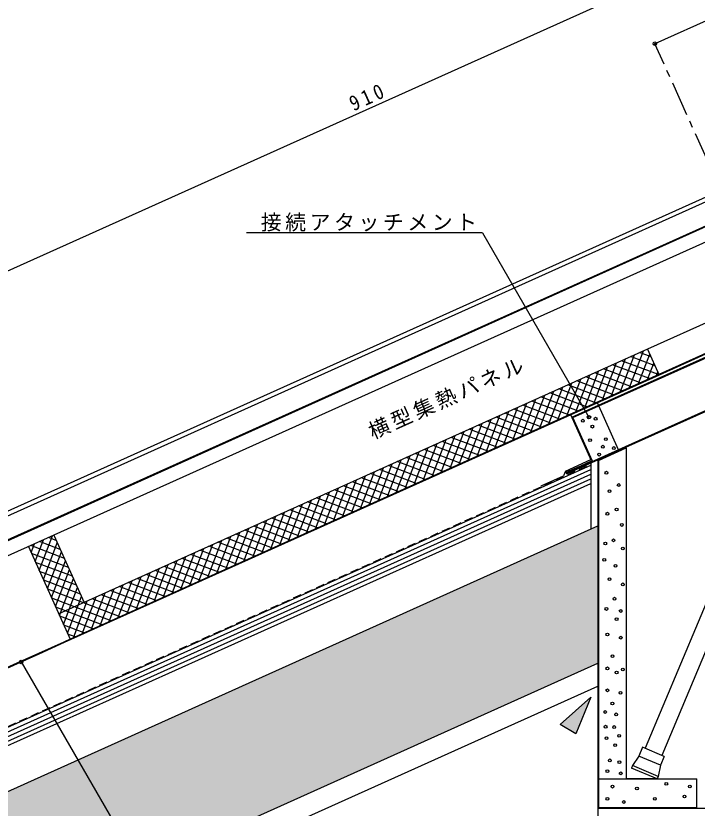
# Model space of a CAD drawing. Units: millimetres, scale not verified. Extents: x -1104 to 916, y -637 to 768.
# Drawn here: x -373 to 117, y -95 to 475 of the extents above; entities that cross this region are included whole.
import ezdxf

# ---------------------------------------------------------------- set-up
doc = ezdxf.new("R2010")
doc.units = ezdxf.units.MM
doc.header["$LTSCALE"] = 5
doc.header["$PDMODE"] = 32
doc.header["$PDSIZE"] = 2.5
doc.linetypes.add('CHAIN1', pattern=[8, 5, -1, 1, -1])
doc.linetypes.add('DASHED1', pattern=[1.8, 1.2, -0.6])
doc.layers.add('0-0', color=7, linetype='Continuous')
doc.layers.add('0-1', color=7, linetype='Continuous')
doc.styles.add('ＭＳ ゴシック', font='')
doc.styles.add('ＭＳ Ｐゴシック', font='')
doc.styles.get('ＭＳ ゴシック').set_extended_font_data('MS Gothic')
doc.styles.get('ＭＳ Ｐゴシック').set_extended_font_data('MS PGothic')

msp = doc.modelspace()

# ---------------------------------------------------------------- linework, layer by layer
at = {"layer": '0-0'}
for p, q in [((-532.8, 222.31), (297.034, 595.775)), ((314.205, 557.621), (86.229, 455.02)), ((-446.348, 88.695), (339.714, 442.46)), ((-445.035, 85.777), (341.028, 439.542)), ((353.48, 427.71), (-444.437, 68.61)), ((351.862, 426.434), (-442.408, 68.975)), ((337.728, 409.107), (-420.066, 68.064)), ((-37.791, 319.078), (38.837, 186.355)), ((45.678, 194.937), (307.697, 312.847)), ((45.883, 194.481), (307.902, 312.391)), ((254.154, 313.374), (80.892, 235.398)), ((262.362, 295.136), (89.1, 217.16)), ((262.567, 294.68), (89.305, 216.704)), ((65.45, 164.796), (316.897, 277.948)), ((80.892, 235.398), (-342.232, 44.972)), ((68.017, 207.672), (78.048, 234.118)), ((80.892, 235.398), (89.305, 216.704)), ((55.121, 201.868), (65.151, 228.314)), ((61.569, 204.77), (71.599, 231.216)), ((86.357, 223.255), (68.748, 229.933)), ((74.466, 210.574), (82.514, 231.794)), ((83.455, 229.703), (75.196, 232.835)), ((42.225, 196.064), (52.255, 222.51)), ((48.673, 198.966), (58.703, 225.412)), ((82.298, 214.099), (55.852, 224.129)), ((88.746, 217.001), (62.3, 227.031)), ((80.914, 213.476), (85.416, 225.346)), ((89.305, 216.704), (-338.378, 24.226)), ((29.329, 190.26), (39.359, 216.706)), ((35.777, 193.162), (45.807, 219.608)), ((69.402, 208.295), (42.956, 218.325)), ((75.85, 211.197), (49.404, 221.227)), ((87.362, 216.378), (88.318, 218.898)), ((16.432, 184.456), (26.462, 210.902)), ((22.88, 187.358), (32.911, 213.804)), ((56.506, 202.491), (30.059, 212.521)), ((62.954, 205.393), (36.508, 215.423)), ((9.984, 181.554), (20.014, 208)), ((43.609, 196.687), (17.163, 206.717)), ((50.057, 199.589), (23.611, 209.619)), ((-2.912, 175.75), (7.118, 202.196)), ((3.536, 178.652), (13.566, 205.098)), ((30.713, 190.883), (4.267, 200.913)), ((37.161, 193.785), (10.715, 203.815)), ((-15.808, 169.946), (-5.778, 196.392)), ((-9.36, 172.848), (0.67, 199.294)), ((17.817, 185.079), (-8.629, 195.109)), ((24.265, 187.981), (-2.181, 198.011)), ((26.528, 186.319), (45.678, 194.937)), ((60.041, 163.02), (44.88, 196.711)), ((-28.705, 164.142), (-18.675, 190.589)), ((-22.257, 167.044), (-12.226, 193.49)), ((4.92, 179.275), (-21.526, 189.305)), ((11.369, 182.177), (-15.078, 192.207)), ((40.645, 154.949), (25.73, 188.092)), ((-41.601, 158.338), (-31.571, 184.785)), ((-35.153, 161.24), (-25.123, 187.687)), ((-7.976, 173.471), (-34.422, 183.501)), ((-1.528, 176.373), (-27.974, 186.403)), ((-54.497, 152.535), (-44.467, 178.981)), ((-48.049, 155.436), (-38.019, 181.883)), ((-20.872, 167.667), (-47.318, 177.697)), ((-14.424, 170.569), (-40.87, 180.599)), ((-67.394, 146.731), (-57.363, 173.177)), ((-60.945, 149.633), (-50.915, 176.079)), ((-33.769, 161.863), (-60.215, 171.894)), ((-27.32, 164.765), (-53.766, 174.796)), ((-80.29, 140.927), (-70.26, 167.373)), ((-73.842, 143.829), (-63.812, 170.275)), ((-46.665, 156.059), (-73.111, 166.09)), ((-40.217, 158.961), (-66.663, 168.992)), ((33.14, 150.914), (65.204, 165.343)), ((65.204, 165.343), (65.697, 164.249)), ((-93.186, 135.123), (-83.156, 161.569)), ((-86.738, 138.025), (-76.708, 164.471)), ((-59.561, 150.256), (-86.007, 160.286)), ((-53.113, 153.158), (-79.559, 163.188)), ((33.386, 150.367), (65.45, 164.796)), ((45.697, 155.249), (65.697, 164.249)), ((65.697, 164.249), (65.697, -73.823)), ((-106.082, 129.319), (-96.052, 155.765)), ((-99.634, 132.221), (-89.604, 158.667)), ((-72.457, 144.452), (-98.903, 154.482)), ((-66.009, 147.354), (-92.455, 157.384)), ((21.996, 147.654), (40.234, 155.861)), ((32.893, 151.461), (40.645, 154.949)), ((45.697, 155.249), (45.697, -94.323)), ((-731.296, -195.263), (40.197, 151.945)), ((-730.065, -197.999), (40.197, 148.655)), ((-118.979, 123.515), (-108.949, 149.961)), ((-112.531, 126.417), (-102.5, 152.863)), ((-85.354, 138.648), (-111.8, 148.678)), ((-78.906, 141.55), (-105.352, 151.58)), ((22.652, 146.195), (30.404, 149.683)), ((30.158, 150.23), (32.893, 151.461)), ((30.158, 150.23), (30.404, 149.683)), ((30.404, 149.683), (33.14, 150.914)), ((30.404, 149.683), (33.14, 150.914)), ((30.404, 149.683), (30.65, 149.136)), ((32.893, 151.461), (33.14, 150.914)), ((33.14, 150.914), (33.386, 150.367)), ((40.197, 153.432), (40.197, 105.888)), ((-728.834, -200.735), (40.197, 145.365)), ((-131.875, 117.711), (-121.845, 144.157)), ((-125.427, 120.613), (-115.397, 147.059)), ((-98.25, 132.844), (-124.696, 142.874)), ((-91.802, 135.746), (-118.248, 145.776)), ((4.55, 136.999), (20.434, 144.148)), ((21.996, 147.654), (20.434, 144.148)), ((-727.603, -203.47), (40.197, 142.076)), ((-726.371, -206.206), (40.197, 138.786)), ((-144.771, 111.907), (-134.741, 138.353)), ((-138.323, 114.809), (-128.293, 141.255)), ((-111.146, 127.04), (-137.592, 137.07)), ((-104.698, 129.942), (-131.144, 139.972)), ((-157.668, 106.103), (-147.637, 132.549)), ((-151.219, 109.005), (-141.189, 135.451)), ((-124.043, 121.236), (-150.489, 131.266)), ((-117.594, 124.138), (-144.041, 134.168)), ((-170.564, 100.299), (-160.534, 126.745)), ((-164.116, 103.201), (-154.086, 129.647)), ((-136.939, 115.432), (-163.385, 125.462)), ((-130.491, 118.334), (-156.937, 128.364)), ((-183.46, 94.495), (-173.43, 120.941)), ((-177.012, 97.397), (-166.982, 123.843)), ((-143.387, 112.53), (-169.833, 122.56)), ((-196.356, 88.691), (-186.326, 115.137)), ((-189.908, 91.593), (-179.878, 118.039)), ((-156.283, 106.726), (-182.729, 116.756)), ((-149.835, 109.628), (-176.281, 119.658)), ((-209.253, 82.887), (-199.223, 109.333)), ((-202.805, 85.789), (-192.775, 112.235)), ((-169.18, 100.922), (-195.626, 110.952)), ((-162.731, 103.824), (-189.178, 113.854)), ((-714.059, -233.563), (45.197, 108.138)), ((-222.149, 77.083), (-212.119, 103.529)), ((-215.701, 79.985), (-205.671, 106.431)), ((-182.076, 95.118), (-208.522, 105.148)), ((-175.628, 98.02), (-202.074, 108.05)), ((-359.126, 82.511), (-353.191, 98.16)), ((-356.224, 76.063), (-346.743, 101.062)), ((-341.138, 91.275), (-355.982, 96.904)), ((-344.04, 97.723), (-349.534, 99.806)), ((-345.745, 101.511), (-323.994, 53.18)), ((-235.045, 71.279), (-225.015, 97.725)), ((-228.597, 74.181), (-218.567, 100.627)), ((-194.972, 89.314), (-221.418, 99.344)), ((-188.524, 92.216), (-214.97, 102.246)), ((-363.983, 93.303), (-334.024, 26.734)), ((-338.236, 84.827), (-362.43, 94.002)), ((-362.028, 88.959), (-359.639, 95.258)), ((-353.322, 69.615), (-343.292, 96.061)), ((-247.942, 65.475), (-237.912, 91.922)), ((-241.493, 68.377), (-231.463, 94.823)), ((-207.868, 83.51), (-234.315, 93.54)), ((-201.42, 86.412), (-227.866, 96.442)), ((-335.334, 78.378), (-361.781, 88.408)), ((-350.42, 63.166), (-340.39, 89.613)), ((-260.838, 59.671), (-250.808, 86.118)), ((-254.39, 62.573), (-244.36, 89.02)), ((-220.765, 77.706), (-247.211, 87.736)), ((-214.317, 80.608), (-240.763, 90.638)), ((-332.432, 71.93), (-358.879, 81.96)), ((-347.518, 56.718), (-337.488, 83.164)), ((-273.734, 53.868), (-263.704, 80.314)), ((-267.286, 56.769), (-257.256, 83.216)), ((-233.661, 71.902), (-260.107, 81.932)), ((-227.213, 74.804), (-253.659, 84.834)), ((-329.53, 65.482), (-355.977, 75.512)), ((-344.616, 50.27), (-334.586, 76.716)), ((-286.63, 48.064), (-276.6, 74.51)), ((-280.182, 50.966), (-270.152, 77.412)), ((-246.557, 66.098), (-273.003, 76.129)), ((-240.109, 69), (-266.555, 79.03)), ((-326.628, 59.034), (-353.075, 69.064)), ((-341.714, 43.822), (-331.684, 70.268)), ((-299.527, 42.26), (-289.497, 68.706)), ((-293.079, 45.162), (-283.049, 71.608)), ((-259.454, 60.294), (-285.9, 70.325)), ((-253.005, 63.196), (-279.452, 73.227)), ((-338.812, 37.374), (-328.782, 63.82)), ((-312.423, 36.456), (-302.393, 62.902)), ((-305.975, 39.358), (-295.945, 65.804)), ((-272.35, 54.491), (-298.796, 64.521)), ((-265.902, 57.393), (-292.348, 67.423)), ((-298.142, 42.883), (-350.173, 62.616)), ((-335.911, 30.926), (-325.88, 57.372)), ((-325.319, 30.652), (-315.289, 57.098)), ((-318.871, 33.554), (-308.841, 60)), ((-285.246, 48.687), (-311.692, 58.717)), ((-278.798, 51.589), (-305.244, 61.619)), ((-304.591, 39.981), (-347.271, 56.168)), ((-331.767, 27.75), (-321.737, 54.196)), ((-291.694, 45.785), (-318.14, 55.815)), ((-311.039, 37.079), (-344.369, 49.72)), ((-317.487, 34.177), (-341.467, 43.271)), ((-323.935, 31.275), (-338.565, 36.823)), ((-330.383, 28.373), (-335.663, 30.375)), ((-338.584, 24.682), (-356.822, 16.474)), ((-338.378, 24.226), (-356.617, 16.018)), ((-365.941, 12.37), (-384.179, 4.162)), ((-365.736, 11.914), (-383.974, 3.706)), ((-356.822, 16.474), (-365.941, 12.37)), ((-356.617, 16.018), (-365.736, 11.914)), ((45.697, -73.823), (116.347, -73.823)), ((116.347, -94.823), (116.347, -73.823)), ((45.197, -94.823), (116.347, -94.823)), ((45.197, -94.823), (45.197, -265.823)), ((45.697, -94.323), (116.347, -94.323)), ((116.347, -94.823), (266.347, -94.823))]:
    msp.add_line(p, q, dxfattribs=at)
at = {"layer": '0-0', "linetype": 'CHAIN1'}
msp.add_line((191.347, 221.45), (86.229, 455.02), dxfattribs=at)
at = {"layer": '0-0', "linetype": 'DASHED1'}
msp.add_line((-731.501, -194.807), (40.197, 152.493), dxfattribs=at)
at = {"layer": '0-0'}
for points in [[(65.204, 165.343), (316.65, 278.495), (348.961, 293.036)], [(89.1, 217.16), (-337.733, 25.065), (-338.584, 24.682)], [(41.438, 154.648), (27.28, 186.11), (45.883, 194.481)], [(45.197, 155.682), (45.197, -1.509), (45.197, -2.689), (45.197, -94.823)], [(22.899, 145.648), (22.406, 146.742), (30.158, 150.23)], [(22.899, 145.648), (30.65, 149.136), (33.386, 150.367)], [(-369.255, 10.33), (-261.507, -176.295), (-97.04, -176.295)]]:
    msp.add_lwpolyline(points, dxfattribs=at)
for centre in [(34.402, 183.862), (43.639, 185.283), (41.27, 179.599), (50.98, 170.6), (39.612, 169.889), (48.849, 165.153), (46.244, 159.469), (56.664, 164.205), (51.35, 146.456), (60.192, 137.614), (53.56, 133.192), (58.719, 119.928), (52.086, 116.98), (62.403, 108.874), (56.508, 97.821), (50.613, 95.61), (63.14, 91.925), (49.876, 83.819), (57.982, 79.398), (53.56, 69.818), (63.14, 66.134), (57.245, 55.817), (51.35, 48.448), (61.666, 46.974), (58.719, 41.079), (52.086, 30.025), (61.666, 27.815), (55.771, 14.55), (52.086, 5.707), (63.14, 4.97), (58.719, 2.76), (52.068, -10.08), (61.504, -11.813), (55.67, -19.47), (50.443, -25.669), (58.344, -27.37), (50.808, -36.243), (57.007, -36.486), (51.416, -44.508), (60.556, -42.858), (57.624, -49.495), (53.766, -60.453), (60.711, -61.688), (52.086, -68.294), (61.666, -69.768), (55.771, -79.347), (73.343, -80.646), (94.449, -77.313), (111.39, -79.257), (107.502, -86.478), (52.086, -88.19), (63.877, -90.401), (86.118, -88.144)]:
    msp.add_circle(centre, 1, dxfattribs=at)
for p in [(86.229, 455.02), (-369.255, 10.33)]:
    msp.add_point(p, dxfattribs=at)
at = {"layer": '0-1'}
for p, q in [((-37.791, 319.078), (-207.3, 319.078)), ((170.521, 165.846), (79.181, -51.762)), ((-677.123, -315.635), (45.197, 9.443)), ((-670.967, -329.313), (45.197, -7.006)), ((40.117, -15.045), (18.024, -34.636)), ((93.012, -57.567), (77.337, -50.988)), ((87.816, -73.823), (69.374, -66.082)), ((90.303, -64.022), (88.59, -71.979)), ((87.816, -73.823), (65.697, -73.823)), ((88.59, -71.979), (87.816, -73.823))]:
    msp.add_line(p, q, dxfattribs=at)
for points in [[(187.096, 174.071), (182.6, 160.776), (91.26, -56.832)], [(40.117, -15.045), (29.349, -41.409), (18.024, -34.636)], [(77.337, -50.988), (74.628, -57.442), (70.148, -64.238)], [(93.012, -57.567), (90.303, -64.022), (74.628, -57.442)], [(88.59, -71.979), (70.148, -64.238), (69.374, -66.082)]]:
    msp.add_lwpolyline(points, dxfattribs=at)
msp.add_point((38.837, 186.355), dxfattribs=at)
at = {"layer": '0-1', "color": 254}
msp.add_solid([(45.197, 9.443), (45.197, 108.138), (-677.123, -315.635), (-714.059, -233.563)], dxfattribs=at)
at = {"layer": '0-1'}
msp.add_solid([(40.117, -15.045), (29.349, -41.409), (18.024, -34.636)], dxfattribs=at)

# ---------------------------------------------------------------- texts
at = {"layer": '0-0', "char_height": 11, "attachment_point": 7, "rotation": 24.23, "style": 'ＭＳ ゴシック'}
for s, insert in [('\\T1.38;\\W0.9;910', (-130.308, 406.192)), ('\\T1.17;横型集熱パネル', (-116.021, 169.286))]:
    msp.add_mtext(s, dxfattribs=dict(at, insert=insert))
at = {"layer": '0-1', "insert": (-197.057, 319.91), "char_height": 11, "attachment_point": 7, "style": 'ＭＳ Ｐゴシック'}
msp.add_mtext('\\T1.17;接続アタッチメント', dxfattribs=at)

doc.saveas('drawing.dxf')
